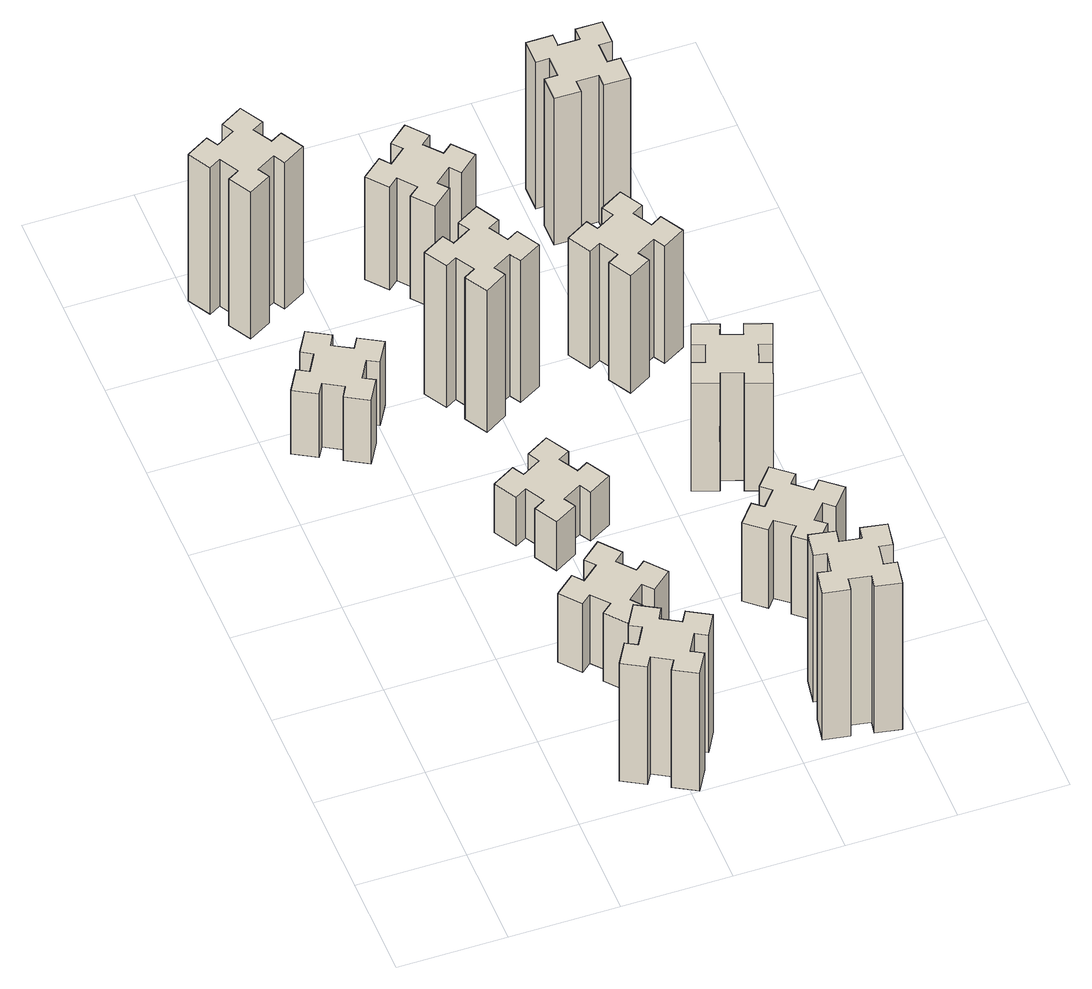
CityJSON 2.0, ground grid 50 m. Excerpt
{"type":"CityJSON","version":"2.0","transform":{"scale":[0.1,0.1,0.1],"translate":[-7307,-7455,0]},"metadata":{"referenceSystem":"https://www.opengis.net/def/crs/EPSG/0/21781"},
"CityObjects":{
"building1":{"type":"Building","attributes":{"class":"1000","function":"1000","usage":"1000","yearOfConstruction":2016,"roofType":"1000","measuredHeight":72,"storeysAboveGround":30,"storeysBelowGround":0},"geometry":[{"type":"Solid","lod":"1","boundaries":[[[[0,1,2,3,4,5,6,7,8,9,10,11,12,13,14,15,16,17,18,19]],[[17,16,20,21]],[[16,15,22,20]],[[15,14,23,22]],[[14,13,24,23]],[[13,12,25,24]],[[12,11,26,25]],[[11,10,27,26]],[[10,9,28,27]],[[9,8,29,28]],[[8,7,30,29]],[[7,6,31,30]],[[6,5,32,31]],[[5,4,33,32]],[[4,3,34,33]],[[3,2,35,34]],[[2,1,36,35]],[[1,0,37,36]],[[0,19,38,37]],[[19,18,39,38]],[[18,17,21,39]],[[24,25,26,27,28,29,30,31,32,33,34,35,36,37,38,39,21,20,22,23]]]]}]},
"building2":{"type":"Building","attributes":{"class":"1000","function":"1000","usage":"1000","yearOfConstruction":2016,"roofType":"1000","measuredHeight":39,"storeysAboveGround":30,"storeysBelowGround":0},"geometry":[{"type":"Solid","lod":"1","boundaries":[[[[40,41,42,43,44,45,46,47,48,49,50,51,52,53,54,55,56,57,58,59]],[[57,56,60,61]],[[56,55,62,60]],[[55,54,63,62]],[[54,53,64,63]],[[53,52,65,64]],[[52,51,66,65]],[[51,50,67,66]],[[50,49,68,67]],[[49,48,69,68]],[[48,47,70,69]],[[47,46,71,70]],[[46,45,72,71]],[[45,44,73,72]],[[44,43,74,73]],[[43,42,75,74]],[[42,41,76,75]],[[41,40,77,76]],[[40,59,78,77]],[[59,58,79,78]],[[58,57,61,79]],[[64,65,66,67,68,69,70,71,72,73,74,75,76,77,78,79,61,60,62,63]]]]}]},
"building3":{"type":"Building","attributes":{"class":"1000","function":"1000","usage":"1000","yearOfConstruction":2016,"roofType":"1000","measuredHeight":90,"storeysAboveGround":30,"storeysBelowGround":0},"geometry":[{"type":"Solid","lod":"1","boundaries":[[[[80,81,82,83,84,85,86,87,88,89,90,91,92,93,94,95,96,97,98,99]],[[97,96,100,101]],[[96,95,102,100]],[[95,94,103,102]],[[94,93,104,103]],[[93,92,105,104]],[[92,91,106,105]],[[91,90,107,106]],[[90,89,108,107]],[[89,88,109,108]],[[88,87,110,109]],[[87,86,111,110]],[[86,85,112,111]],[[85,84,113,112]],[[84,83,114,113]],[[83,82,115,114]],[[82,81,116,115]],[[81,80,117,116]],[[80,99,118,117]],[[99,98,119,118]],[[98,97,101,119]],[[104,105,106,107,108,109,110,111,112,113,114,115,116,117,118,119,101,100,102,103]]]]}]},
"building4":{"type":"Building","attributes":{"class":"1000","function":"1000","usage":"1000","yearOfConstruction":2016,"roofType":"1000","measuredHeight":42,"storeysAboveGround":30,"storeysBelowGround":0},"geometry":[{"type":"Solid","lod":"1","boundaries":[[[[120,121,122,123,124,125,126,127,128,129,130,131,132,133,134,135,136,137,138,139]],[[137,136,140,141]],[[136,135,142,140]],[[135,134,143,142]],[[134,133,144,143]],[[133,132,145,144]],[[132,131,146,145]],[[131,130,147,146]],[[130,129,148,147]],[[129,128,149,148]],[[128,127,150,149]],[[127,126,151,150]],[[126,125,152,151]],[[125,124,153,152]],[[124,123,154,153]],[[123,122,155,154]],[[122,121,156,155]],[[121,120,157,156]],[[120,139,158,157]],[[139,138,159,158]],[[138,137,141,159]],[[144,145,146,147,148,149,150,151,152,153,154,155,156,157,158,159,141,140,142,143]]]]}]},
"building5":{"type":"Building","attributes":{"class":"1000","function":"1000","usage":"1000","yearOfConstruction":2016,"roofType":"1000","measuredHeight":30,"storeysAboveGround":30,"storeysBelowGround":0},"geometry":[{"type":"Solid","lod":"1","boundaries":[[[[160,161,162,163,164,165,166,167,168,169,170,171,172,173,174,175,176,177,178,179]],[[177,176,180,181]],[[176,175,182,180]],[[175,174,183,182]],[[174,173,184,183]],[[173,172,185,184]],[[172,171,186,185]],[[171,170,187,186]],[[170,169,188,187]],[[169,168,189,188]],[[168,167,190,189]],[[167,166,191,190]],[[166,165,192,191]],[[165,164,193,192]],[[164,163,194,193]],[[163,162,195,194]],[[162,161,196,195]],[[161,160,197,196]],[[160,179,198,197]],[[179,178,199,198]],[[178,177,181,199]],[[184,185,186,187,188,189,190,191,192,193,194,195,196,197,198,199,181,180,182,183]]]]}]},
"building6":{"type":"Building","attributes":{"class":"1000","function":"1000","usage":"1000","yearOfConstruction":2016,"roofType":"1000","measuredHeight":87,"storeysAboveGround":30,"storeysBelowGround":0},"geometry":[{"type":"Solid","lod":"1","boundaries":[[[[200,201,202,203,204,205,206,207,208,209,210,211,212,213,214,215,216,217,218,219]],[[217,216,220,221]],[[216,215,222,220]],[[215,214,223,222]],[[214,213,224,223]],[[213,212,225,224]],[[212,211,226,225]],[[211,210,227,226]],[[210,209,228,227]],[[209,208,229,228]],[[208,207,230,229]],[[207,206,231,230]],[[206,205,232,231]],[[205,204,233,232]],[[204,203,234,233]],[[203,202,235,234]],[[202,201,236,235]],[[201,200,237,236]],[[200,219,238,237]],[[219,218,239,238]],[[218,217,221,239]],[[224,225,226,227,228,229,230,231,232,233,234,235,236,237,238,239,221,220,222,223]]]]}]},
"building7":{"type":"Building","attributes":{"class":"1000","function":"1000","usage":"1000","yearOfConstruction":2016,"roofType":"1000","measuredHeight":90,"storeysAboveGround":30,"storeysBelowGround":0},"geometry":[{"type":"Solid","lod":"1","boundaries":[[[[240,241,242,243,244,245,246,247,248,249,250,251,252,253,254,255,256,257,258,259]],[[257,256,260,261]],[[256,255,262,260]],[[255,254,263,262]],[[254,253,264,263]],[[253,252,265,264]],[[252,251,266,265]],[[251,250,267,266]],[[250,249,268,267]],[[249,248,269,268]],[[248,247,270,269]],[[247,246,271,270]],[[246,245,272,271]],[[245,244,273,272]],[[244,243,274,273]],[[243,242,275,274]],[[242,241,276,275]],[[241,240,277,276]],[[240,259,278,277]],[[259,258,279,278]],[[258,257,261,279]],[[264,265,266,267,268,269,270,271,272,273,274,275,276,277,278,279,261,260,262,263]]]]}]},
"building8":{"type":"Building","attributes":{"class":"1000","function":"1000","usage":"1000","yearOfConstruction":2016,"roofType":"1000","measuredHeight":63,"storeysAboveGround":30,"storeysBelowGround":0},"geometry":[{"type":"Solid","lod":"1","boundaries":[[[[280,281,282,283,284,285,286,287,288,289,290,291,292,293,294,295,296,297,298,299]],[[297,296,300,301]],[[296,295,302,300]],[[295,294,303,302]],[[294,293,304,303]],[[293,292,305,304]],[[292,291,306,305]],[[291,290,307,306]],[[290,289,308,307]],[[289,288,309,308]],[[288,287,310,309]],[[287,286,311,310]],[[286,285,312,311]],[[285,284,313,312]],[[284,283,314,313]],[[283,282,315,314]],[[282,281,316,315]],[[281,280,317,316]],[[280,299,318,317]],[[299,298,319,318]],[[298,297,301,319]],[[304,305,306,307,308,309,310,311,312,313,314,315,316,317,318,319,301,300,302,303]]]]}]},
"building9":{"type":"Building","attributes":{"class":"1000","function":"1000","usage":"1000","yearOfConstruction":2016,"roofType":"1000","measuredHeight":48,"storeysAboveGround":30,"storeysBelowGround":0},"geometry":[{"type":"Solid","lod":"1","boundaries":[[[[320,321,322,323,324,325,326,327,328,329,330,331,332,333,334,335,336,337,338,339]],[[337,336,340,341]],[[336,335,342,340]],[[335,334,343,342]],[[334,333,344,343]],[[333,332,345,344]],[[332,331,346,345]],[[331,330,347,346]],[[330,329,348,347]],[[329,328,349,348]],[[328,327,350,349]],[[327,326,351,350]],[[326,325,352,351]],[[325,324,353,352]],[[324,323,354,353]],[[323,322,355,354]],[[322,321,356,355]],[[321,320,357,356]],[[320,339,358,357]],[[339,338,359,358]],[[338,337,341,359]],[[344,345,346,347,348,349,350,351,352,353,354,355,356,357,358,359,341,340,342,343]]]]}]},
"building10":{"type":"Building","attributes":{"class":"1000","function":"1000","usage":"1000","yearOfConstruction":2016,"roofType":"1000","measuredHeight":66,"storeysAboveGround":30,"storeysBelowGround":0},"geometry":[{"type":"Solid","lod":"1","boundaries":[[[[360,361,362,363,364,365,366,367,368,369,370,371,372,373,374,375,376,377,378,379]],[[377,376,380,381]],[[376,375,382,380]],[[375,374,383,382]],[[374,373,384,383]],[[373,372,385,384]],[[372,371,386,385]],[[371,370,387,386]],[[370,369,388,387]],[[369,368,389,388]],[[368,367,390,389]],[[367,366,391,390]],[[366,365,392,391]],[[365,364,393,392]],[[364,363,394,393]],[[363,362,395,394]],[[362,361,396,395]],[[361,360,397,396]],[[360,379,398,397]],[[379,378,399,398]],[[378,377,381,399]],[[384,385,386,387,388,389,390,391,392,393,394,395,396,397,398,399,381,380,382,383]]]]}]},
"building11":{"type":"Building","attributes":{"class":"1000","function":"1000","usage":"1000","yearOfConstruction":2016,"roofType":"1000","measuredHeight":72,"storeysAboveGround":30,"storeysBelowGround":0},"geometry":[{"type":"Solid","lod":"1","boundaries":[[[[400,401,402,403,404,405,406,407,408,409,410,411,412,413,414,415,416,417,418,419]],[[417,416,420,421]],[[416,415,422,420]],[[415,414,423,422]],[[414,413,424,423]],[[413,412,425,424]],[[412,411,426,425]],[[411,410,427,426]],[[410,409,428,427]],[[409,408,429,428]],[[408,407,430,429]],[[407,406,431,430]],[[406,405,432,431]],[[405,404,433,432]],[[404,403,434,433]],[[403,402,435,434]],[[402,401,436,435]],[[401,400,437,436]],[[400,419,438,437]],[[419,418,439,438]],[[418,417,421,439]],[[424,425,426,427,428,429,430,431,432,433,434,435,436,437,438,439,421,420,422,423]]]]}]},
"building12":{"type":"Building","attributes":{"class":"1000","function":"1000","usage":"1000","yearOfConstruction":2016,"roofType":"1000","measuredHeight":90,"storeysAboveGround":30,"storeysBelowGround":0},"geometry":[{"type":"Solid","lod":"1","boundaries":[[[[440,441,442,443,444,445,446,447,448,449,450,451,452,453,454,455,456,457,458,459]],[[457,456,460,461]],[[456,455,462,460]],[[455,454,463,462]],[[454,453,464,463]],[[453,452,465,464]],[[452,451,466,465]],[[451,450,467,466]],[[450,449,468,467]],[[449,448,469,468]],[[448,447,470,469]],[[447,446,471,470]],[[446,445,472,471]],[[445,444,473,472]],[[444,443,474,473]],[[443,442,475,474]],[[442,441,476,475]],[[441,440,477,476]],[[440,459,478,477]],[[459,458,479,478]],[[458,457,461,479]],[[464,465,466,467,468,469,470,471,472,473,474,475,476,477,478,479,461,460,462,463]]]]}]}
},
"vertices":[
[1074,306,0],[987,356,0],[1017,408,0],[913,468,0],[853,364,0],[905,334,0],[855,247,0],[803,277,0],[743,173,0],[847,113,0],[877,165,0],[964,115,0],[934,63,0],[1038,3,0],[1098,107,0],[1046,137,0],[1096,224,0],[1148,194,0],[1208,298,0],[1104,358,0],[1096,224,720],[1148,194,720],[1046,137,720],[1098,107,720],[1038,3,720],[934,63,720],[964,115,720],[877,165,720],[847,113,720],[743,173,720],[803,277,720],[855,247,720],[905,334,720],[853,364,720],[913,468,720],[1017,408,720],[987,356,720],[1074,306,720],[1104,358,720],[1208,298,720],
[406,2357,0],[456,2444,0],[508,2414,0],[568,2518,0],[464,2578,0],[434,2526,0],[347,2576,0],[377,2628,0],[273,2688,0],[213,2584,0],[265,2554,0],[215,2467,0],[163,2497,0],[103,2393,0],[207,2333,0],[237,2385,0],[324,2335,0],[294,2283,0],[398,2223,0],[458,2327,0],[324,2335,390],[294,2283,390],[237,2385,390],[207,2333,390],[103,2393,390],[163,2497,390],[215,2467,390],[265,2554,390],[213,2584,390],[273,2688,390],[377,2628,390],[347,2576,390],[434,2526,390],[464,2578,390],[568,2518,390],[508,2414,390],[456,2444,390],[406,2357,390],[458,2327,390],[398,2223,390],
[224,3416,0],[137,3366,0],[107,3418,0],[3,3358,0],[63,3254,0],[115,3284,0],[165,3197,0],[113,3167,0],[173,3063,0],[277,3123,0],[247,3175,0],[334,3225,0],[364,3173,0],[468,3233,0],[408,3337,0],[356,3307,0],[306,3394,0],[358,3424,0],[298,3528,0],[194,3468,0],[306,3394,900],[358,3424,900],[356,3307,900],[408,3337,900],[468,3233,900],[364,3173,900],[334,3225,900],[247,3175,900],[277,3123,900],[173,3063,900],[113,3167,900],[165,3197,900],[115,3284,900],[63,3254,900],[3,3358,900],[107,3418,900],[137,3366,900],[224,3416,900],[194,3468,900],[298,3528,900],
[943,992,0],[866,927,0],[828,973,0],[736,896,0],[813,804,0],[859,843,0],[923,766,0],[877,728,0],[954,636,0],[1046,713,0],[1008,759,0],[1084,823,0],[1123,777,0],[1215,854,0],[1138,946,0],[1092,908,0],[1027,984,0],[1073,1023,0],[996,1115,0],[904,1038,0],[1027,984,420],[1073,1023,420],[1092,908,420],[1138,946,420],[1215,854,420],[1123,777,420],[1084,823,420],[1008,759,420],[1046,713,420],[954,636,420],[877,728,420],[923,766,420],[859,843,420],[813,804,420],[736,896,420],[828,973,420],[866,927,420],[943,992,420],[904,1038,420],[996,1115,420],
[855,1604,0],[905,1517,0],[853,1487,0],[913,1383,0],[1017,1443,0],[987,1495,0],[1074,1545,0],[1104,1493,0],[1208,1553,0],[1148,1657,0],[1096,1627,0],[1046,1714,0],[1098,1744,0],[1038,1848,0],[934,1788,0],[964,1736,0],[877,1686,0],[847,1738,0],[743,1678,0],[803,1574,0],[877,1686,300],[847,1738,300],[964,1736,300],[934,1788,300],[1038,1848,300],[1098,1744,300],[1046,1714,300],[1096,1627,300],[1148,1657,300],[1208,1553,300],[1104,1493,300],[1074,1545,300],[987,1495,300],[1017,1443,300],[913,1383,300],[853,1487,300],[905,1517,300],[855,1604,300],[803,1574,300],[743,1678,300],
[987,2335,0],[1074,2385,0],[1104,2333,0],[1208,2393,0],[1148,2497,0],[1096,2467,0],[1046,2554,0],[1098,2584,0],[1038,2688,0],[934,2628,0],[964,2576,0],[877,2526,0],[847,2578,0],[743,2518,0],[803,2414,0],[855,2444,0],[905,2357,0],[853,2327,0],[913,2223,0],[1017,2283,0],[905,2357,870],[853,2327,870],[855,2444,870],[803,2414,870],[743,2518,870],[847,2578,870],[877,2526,870],[964,2576,870],[934,2628,870],[1038,2688,870],[1098,2584,870],[1046,2554,870],[1096,2467,870],[1148,2497,870],[1208,2393,870],[1104,2333,870],[1074,2385,870],[987,2335,870],[1017,2283,870],[913,2223,870],
[1884,335,0],[1785,352,0],[1796,411,0],[1677,432,0],[1657,314,0],[1716,304,0],[1698,205,0],[1639,216,0],[1618,97,0],[1737,77,0],[1747,136,0],[1845,118,0],[1835,59,0],[1953,38,0],[1974,157,0],[1915,167,0],[1932,265,0],[1991,255,0],[2012,373,0],[1894,394,0],[1932,265,900],[1991,255,900],[1915,167,900],[1974,157,900],[1953,38,900],[1835,59,900],[1845,118,900],[1747,136,900],[1737,77,900],[1618,97,900],[1639,216,900],[1698,205,900],[1716,304,900],[1657,314,900],[1677,432,900],[1796,411,900],[1785,352,900],[1884,335,900],[1894,394,900],[2012,373,900],
[1092,3228,0],[1027,3304,0],[1073,3343,0],[996,3435,0],[904,3358,0],[943,3312,0],[866,3247,0],[828,3293,0],[736,3216,0],[813,3124,0],[859,3163,0],[923,3086,0],[877,3048,0],[954,2956,0],[1046,3033,0],[1008,3079,0],[1084,3143,0],[1123,3097,0],[1215,3174,0],[1138,3266,0],[1084,3143,630],[1123,3097,630],[1008,3079,630],[1046,3033,630],[954,2956,630],[877,3048,630],[923,3086,630],[859,3163,630],[813,3124,630],[736,3216,630],[828,3293,630],[866,3247,630],[943,3312,630],[904,3358,630],[996,3435,630],[1073,3343,630],[1027,3304,630],[1092,3228,630],[1138,3266,630],[1215,3174,630],
[1867,866,0],[1932,943,0],[1978,904,0],[2055,996,0],[1963,1073,0],[1924,1027,0],[1848,1092,0],[1886,1138,0],[1794,1215,0],[1717,1123,0],[1763,1084,0],[1699,1008,0],[1653,1046,0],[1576,954,0],[1668,877,0],[1706,923,0],[1783,859,0],[1744,813,0],[1836,736,0],[1913,828,0],[1783,859,480],[1744,813,480],[1706,923,480],[1668,877,480],[1576,954,480],[1653,1046,480],[1699,1008,480],[1763,1084,480],[1717,1123,480],[1794,1215,480],[1886,1138,480],[1848,1092,480],[1924,1027,480],[1963,1073,480],[2055,996,480],[1978,904,480],[1932,943,480],[1867,866,480],[1913,828,480],[1836,736,480],
[1900,1802,0],[1806,1836,0],[1827,1892,0],[1714,1933,0],[1673,1820,0],[1729,1800,0],[1695,1706,0],[1639,1727,0],[1597,1614,0],[1710,1573,0],[1731,1629,0],[1825,1595,0],[1804,1539,0],[1917,1497,0],[1958,1610,0],[1902,1631,0],[1936,1725,0],[1992,1704,0],[2033,1817,0],[1920,1858,0],[1936,1725,660],[1992,1704,660],[1902,1631,660],[1958,1610,660],[1917,1497,660],[1804,1539,660],[1825,1595,660],[1731,1629,660],[1710,1573,660],[1597,1614,660],[1639,1727,660],[1695,1706,660],[1729,1800,660],[1673,1820,660],[1714,1933,660],[1827,1892,660],[1806,1836,660],[1900,1802,660],[1920,1858,660],[2033,1817,660],
[1627,2335,0],[1714,2385,0],[1744,2333,0],[1848,2393,0],[1788,2497,0],[1736,2467,0],[1686,2554,0],[1738,2584,0],[1678,2688,0],[1574,2628,0],[1604,2576,0],[1517,2526,0],[1487,2578,0],[1383,2518,0],[1443,2414,0],[1495,2444,0],[1545,2357,0],[1493,2327,0],[1553,2223,0],[1657,2283,0],[1545,2357,720],[1493,2327,720],[1495,2444,720],[1443,2414,720],[1383,2518,720],[1487,2578,720],[1517,2526,720],[1604,2576,720],[1574,2628,720],[1678,2688,720],[1738,2584,720],[1686,2554,720],[1736,2467,720],[1788,2497,720],[1848,2393,720],[1744,2333,720],[1714,2385,720],[1627,2335,720],[1657,2283,720],[1553,2223,720],
[1665,3185,0],[1765,3185,0],[1765,3125,0],[1885,3125,0],[1885,3245,0],[1825,3245,0],[1825,3345,0],[1885,3345,0],[1885,3465,0],[1765,3465,0],[1765,3405,0],[1665,3405,0],[1665,3465,0],[1545,3465,0],[1545,3345,0],[1605,3345,0],[1605,3245,0],[1545,3245,0],[1545,3125,0],[1665,3125,0],[1605,3245,900],[1545,3245,900],[1605,3345,900],[1545,3345,900],[1545,3465,900],[1665,3465,900],[1665,3405,900],[1765,3405,900],[1765,3465,900],[1885,3465,900],[1885,3345,900],[1825,3345,900],[1825,3245,900],[1885,3245,900],[1885,3125,900],[1765,3125,900],[1765,3185,900],[1665,3185,900],[1665,3125,900],[1545,3125,900]
]}
